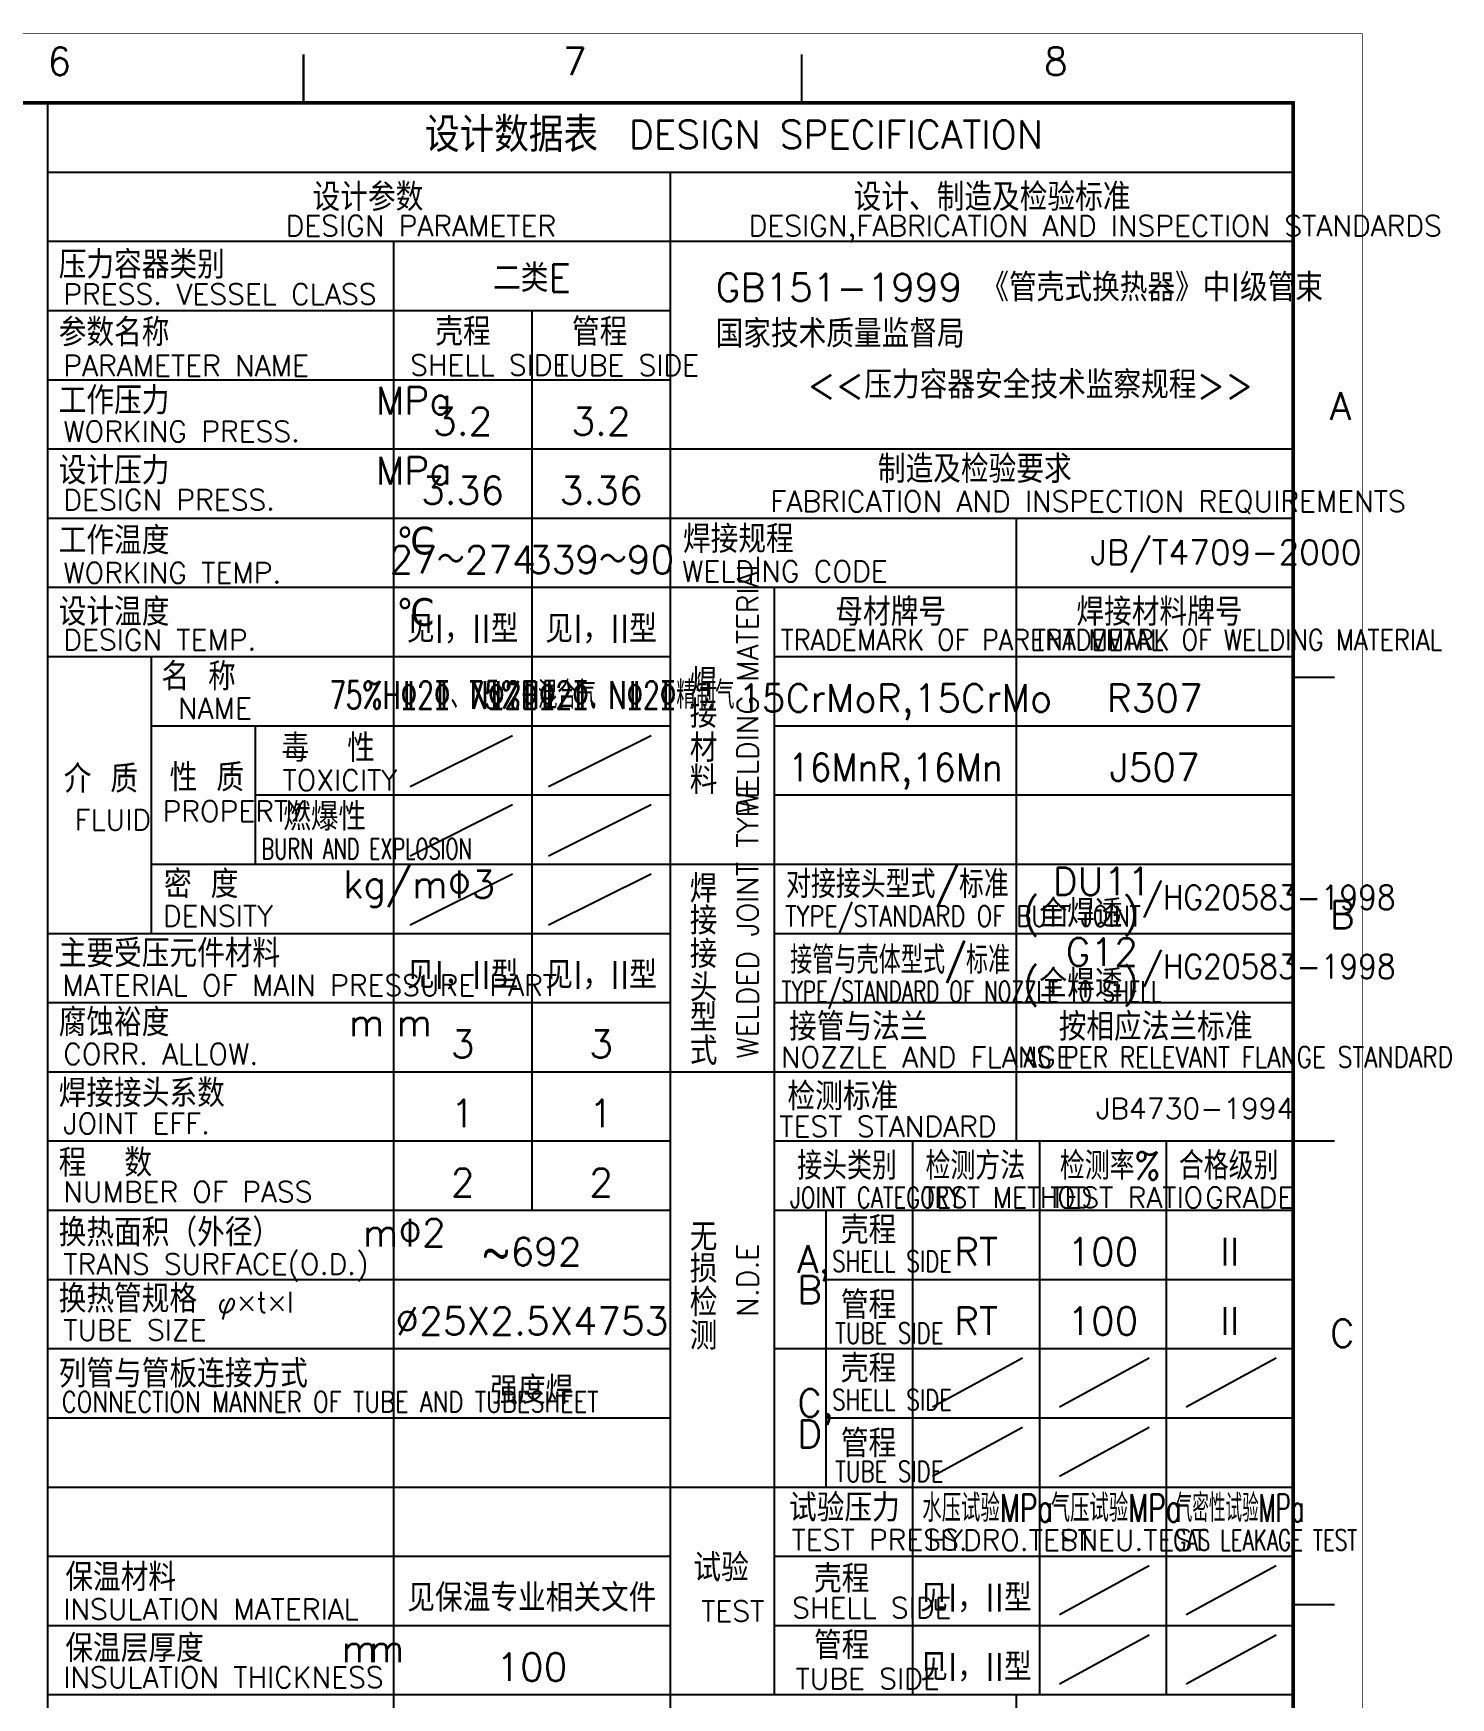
# Model space of a CAD drawing. Extents: x 49444 to 186655, y 41039 to 60167.
# Drawn here: x 69263 to 72335, y 55859 to 59466 of the extents above; entities that cross this region are included whole.
import ezdxf
from ezdxf.enums import TextEntityAlignment as Align

# ---------------------------------------------------------------- set-up
doc = ezdxf.new("R2010")
doc.units = 0
doc.header["$LTSCALE"] = 60
doc.header["$MEASUREMENT"] = 0
doc.layers.get('0').update_dxf_attribs({"linetype": 'CONTINUOUS'})
doc.styles.get("Standard").update_dxf_attribs({"font": 'txt_l', "bigfont": 'hztxt_l'})

msp = doc.modelspace()

# ---------------------------------------------------------------- linework, layer by layer
for p, q in [((69293.41849, 59165.230231), (71993.41849, 59165.230231)), ((70643.41849, 59165.230231), (70643.41849, 55415.230231)), ((69293.41849, 59015.230231), (71993.41849, 59015.230231)), ((70043.41849, 59015.230231), (70043.41849, 55415.230231)), ((69293.41849, 58865.230231), (70643.41849, 58865.230231)), ((70343.41849, 58865.230231), (70343.41849, 56915.230231)), ((69293.41849, 58715.230231), (70643.41849, 58715.230231)), ((69293.41849, 58565.230231), (71993.41849, 58565.230231)), ((69293.41849, 58415.230231), (71993.41849, 58415.230231)), ((71393.41849, 58415.230231), (71393.41849, 57065.230231)), ((69293.41849, 58265.230231), (71993.41849, 58265.230231)), ((70868.41849, 58265.230231), (70868.41849, 55865.230231)), ((69293.41849, 58115.230231), (70643.41849, 58115.230231)), ((69518.41849, 58115.230231), (69518.41849, 57515.230231)), ((70868.41849, 58115.230231), (71993.41849, 58115.230231)), ((69518.41849, 57965.230231), (70643.41849, 57965.230231)), ((69743.41849, 57965.230231), (69743.41849, 57665.230231)), ((70079.790519, 57833.416244), (70301.660855, 57944.351412)), ((70379.790519, 57833.416244), (70601.660855, 57944.351412)), ((70868.41849, 57965.230231), (71993.41849, 57965.230231)), ((69743.41849, 57815.230231), (70643.41849, 57815.230231)), ((70079.790519, 57683.416244), (70301.660855, 57794.351412)), ((70379.790519, 57683.416244), (70601.660855, 57794.351412)), ((70868.41849, 57815.230231), (71993.41849, 57815.230231)), ((69518.41849, 57665.230231), (70643.41849, 57665.230231)), ((70643.41849, 57665.230231), (71993.41849, 57665.230231)), ((70079.790519, 57533.416244), (70301.660855, 57644.351412)), ((70379.790519, 57533.416244), (70601.660855, 57644.351412)), ((69293.41849, 57515.230231), (70643.41849, 57515.230231)), ((70868.41849, 57515.230231), (71993.41849, 57515.230231)), ((69293.41849, 57365.230231), (70643.41849, 57365.230231)), ((70868.41849, 57365.230231), (71993.41849, 57365.230231)), ((69293.41849, 57215.230231), (70643.41849, 57215.230231)), ((70643.41849, 57215.230231), (71993.41849, 57215.230231)), ((69293.41849, 57065.230231), (70643.41849, 57065.230231)), ((70868.41849, 57065.230231), (71993.41849, 57065.230231)), ((71168.41849, 57065.230231), (71168.41849, 55865.230231)), ((71443.353256, 57065.230231), (71443.353256, 55865.230231)), ((71718.395149, 57065.230231), (71718.395149, 55865.230231)), ((69293.41849, 56915.230231), (70643.41849, 56915.230231)), ((70868.41849, 56915.230231), (71993.41849, 56915.230231)), ((70980.91849, 56915.230231), (70980.91849, 56315.230231)), ((69293.41849, 56765.230231), (70643.41849, 56765.230231)), ((70980.91849, 56765.230231), (71993.41849, 56765.230231)), ((69293.41849, 56615.230231), (70643.41849, 56615.230231)), ((70868.41849, 56615.230231), (71993.41849, 56615.230231)), ((71211.75788, 56488.875507), (71406.519264, 56595.134196)), ((71486.692645, 56488.875507), (71681.45403, 56595.134196)), ((71761.734539, 56488.875507), (71956.495923, 56595.134196)), ((69293.41849, 56465.230231), (70643.41849, 56465.230231)), ((69293.41849, 56465.230231), (70643.41849, 56465.230231)), ((70980.91849, 56465.230231), (71993.41849, 56465.230231)), ((71211.75788, 56338.875507), (71406.519264, 56445.134196)), ((71486.692645, 56338.875507), (71681.45403, 56445.134196)), ((69293.41849, 56315.230231), (70643.41849, 56315.230231)), ((70643.41849, 56315.230231), (71993.41849, 56315.230231)), ((69293.41849, 56165.230231), (70643.41849, 56165.230231)), ((70868.41849, 56165.230231), (71993.41849, 56165.230231)), ((71486.692645, 56038.875507), (71681.45403, 56145.134196)), ((71761.734539, 56038.875507), (71956.495923, 56145.134196)), ((69293.41849, 56015.230231), (70643.41849, 56015.230231)), ((70868.41849, 56015.230231), (71993.41849, 56015.230231)), ((71486.692645, 55888.875507), (71681.45403, 55995.134196)), ((71761.734539, 55888.875507), (71956.495923, 55995.134196)), ((69293.41849, 55865.230231), (70643.41849, 55865.230231)), ((70643.41849, 55865.230231), (71993.41849, 55865.230231)), ((71393.41849, 55865.230231), (71393.41849, 55415.230231))]:
    msp.add_line(p, q)
for points in [[(63233.41849, 59465.230231, 1.5, 1.5, 0), (63233.41849, 46850.230231, 1.5, 1.5, 0), (72143.41849, 46850.230231, 1.5, 1.5, 0), (72143.41849, 59465.230231, 1.5, 1.5, 0), (63233.41849, 59465.230231, 1.5, 1.5, 1.9635677679)], [(69848.41849, 59315.230231, 4.5, 4.5, 0), (69848.41849, 59420.230231, 4.5, 4.5, 0)], [(70928.41849, 59315.230231, 4.5, 4.5, 0), (70928.41849, 59420.230231, 4.5, 4.5, 0)], [(63608.41849, 59315.230231, 7.5, 7.5, 0), (63608.41849, 47000.230231, 7.5, 7.5, 0), (71993.41849, 47000.230231, 7.5, 7.5, 0), (71993.41849, 59315.230231, 7.5, 7.5, 0), (63608.41849, 59315.230231, 7.5, 7.5, 0)], [(72083.41849, 58070.230231, 4.5, 4.5, 0), (71993.41849, 58070.230231, 4.5, 4.5, 0)], [(72083.41849, 57065.230231, 4.5, 4.5, 0), (71993.41849, 57065.230231, 4.5, 4.5, 0)], [(72083.41849, 56060.230231, 4.5, 4.5, 0), (71993.41849, 56060.230231, 4.5, 4.5, 0)]]:
    msp.add_lwpolyline(points, format="xyseb")
msp.add_lwpolyline([(69293.418494, 59315.230231), (69293.418494, 53675.230231)])

# ---------------------------------------------------------------- texts
for s, height, p in [('6', 60, (69293.41849, 59375.230231)), ('7', 60, (70410.91849, 59375.230231)), ('8', 60, (71453.41849, 59375.230231)), ('设计数据表', 75, (70111.77494, 59208.693108)), ('DESIGN SPECIFICATION', 60, (70553.704786, 59216.619549)), ('设计参数', 60, (69868.110671, 59080.875437)), ('设计、制造及检验标准', 60, (71040.853469, 59080.875437)), ('DESIGN PARAMETER', 45, (69809.660013, 59025.999104)), ('DESIGN,FABRICATION AND INSPECTION STANDARDS ', 45, (70813.20914, 59025.999104)), ('压力容器类别', 60, (69317.909297, 58934.19836)), ('GB151-1999 《管壳式换热器》中I级管束', 60, (70741.517885, 58885.186883)), ('PRESS. VESSEL CLASS', 45, (69327.843631, 58877.993763)), ('参数名称', 60, (69317.909297, 58787.759739)), ('壳程', 60, (70134.260488, 58789.068597)), ('管程', 60, (70430.467335, 58788.627958)), ('国家技术质量监督局', 60, (70741.517885, 58784.804996)), ('PARAMETER NAME', 45, (69327.843631, 58723.057449)), ('SHELL SIDE', 45, (70079.409824, 58724.366306)), ('TUBE SIDE', 45, (70393.240348, 58723.925668)), ('       <<压力容器安全技术监察规程>>', 60, (70627.356352, 58674.041854)), ('工作压力          MPa', 60, (69317.909297, 58639.94702)), ('A', 60, (72072.828582, 58628.34993)), ('WORKING PRESS.', 45, (69327.843631, 58580.672659)), ('设计压力          MPa', 60, (69317.909297, 58488.259831)), ('制造及检验要求', 60, (71093.371682, 58491.405718)), ('DESIGN PRESS.', 45, (69327.843631, 58432.131344)), ('FABRICATION AND INSPECTION REQUIREMENTS', 45, (70860.359136, 58428.985496)), ('焊接规程', 60, (70670.927568, 58339.718529)), ('工作温度           ℃', 60, (69317.909297, 58336.572668)), ('JB/T4709-2000', 52.5, (71554.264222, 58314.974707)), ('WORKING TEMP.', 45, (69327.843631, 58274.152446)), ('WELDING CODE', 45, (70668.926413, 58277.298307)), ('设计温度           ℃', 60, (69317.909297, 58181.739618)), ('母材牌号', 60, (71001.135978, 58181.739618)), ('焊接材料牌号', 60, (71523.618898, 58181.739618)), ('DESIGN TEMP.', 45, (69327.843631, 58128.756992)), ('名 称', 60, (69540.529996, 58041.67594)), ('焊', 60, (70685.591701, 58029.122711)), ('NAME', 45, (69576.335467, 57980.437254)), ('接', 60, (70685.591701, 57960.761668)), ('毒  性', 60, (69800.910076, 57886.796941)), ('材', 60, (70685.591701, 57886.859449)), ('介 质', 60, (69328.690949, 57819.961429)), ('性 质', 60, (69558.415619, 57822.833441)), ('TOXICITY', 45, (69802.887081, 57824.584127)), ('料', 60, (70685.591701, 57817.400696)), ('PROPERTY', 45, (69543.128468, 57757.431253)), ('燃爆性', 60, (69804.382101, 57738.023039)), ('FLUID', 45, (69352.081962, 57738.665991)), ('密 度     kg/m%%1303', 60, (69546.124003, 57591.67594)), ('焊', 60, (70685.591701, 57582.051043)), ('DU11', 60, (71472.070843, 57597.952445)), ('DENSITY', 45, (69543.531247, 57530.437254)), ('接', 60, (70685.591701, 57512.688472)), ('(全焊透)', 60, (71407.417866, 57528.447226)), ('B', 60, (72072.828582, 57525.84993)), ('主要受压元件材料', 60, (69317.909297, 57441.637401)), ('接', 60, (70685.591701, 57440.164858)), ('G12', 60, (71500.220769, 57445.043957)), ('头', 60, (70685.591701, 57367.641235)), ('(全焊透)', 60, (71407.417866, 57376.863377)), ('MATERIAL OF MAIN PRESSURE PART ', 45, (69325.60863, 57380.148417)), ('腐蚀裕度           m', 60, (69317.909297, 57292.136864)), ('型', 60, (70685.591701, 57302.659221)), (' m', 60, (69905.27411, 57292.136864)), ('接管与法兰', 60, (70900.852567, 57282.707212)), ('按相应法兰标准', 60, (71485.229996, 57282.707212)), ('式', 60, (70685.591701, 57230.135598)), ('CORR. ALLOW.', 45, (69327.843631, 57231.153918)), ('NOZZLE AND FLANGE', 45, (70883.348889, 57224.626046)), ('焊接接头系数 ', 60, (69317.909297, 57138.767901)), ('检测标准', 60, (70897.430786, 57131.725046)), ('JB4730-1994', 45, (71566.177573, 57113.219731)), ('JOINT EFF. ', 45, (69327.843631, 57080.686736)), ('TEST STANDARD', 45, (70879.66959, 57074.240452)), ('程  数', 60, (69317.909297, 56987.785735)), ('NUMBER OF PASS', 45, (69327.843631, 56932.60635)), ('TEST RATIO', 45, (71466.694962, 56920.392995)), ('GRADE', 45, (71802.693011, 56920.392995)), ('换热面积（外径）    m%%1302', 60, (69317.909297, 56836.803581)), ('无', 60, (70685.591701, 56827.292437)), ('壳程', 60, (71013.122019, 56842.095434)), ('TRANS SURFACE(O.D.)', 45, (69327.843631, 56775.820635)), ('损', 60, (70685.591701, 56757.929866)), ('A,', 60, (70918.389314, 56779.756187)), ('换热管规格 ', 60, (69317.909297, 56693.226261)), ('检', 60, (70685.591701, 56685.406252)), ('B', 60, (70918.389314, 56712.674148)), ('管程', 60, (71013.122019, 56679.613142)), ('φ×t×l', 45, (69661.402812, 56693.226261)), ('TUBE SIZE', 45, (69327.843631, 56632.952083)), ('测', 60, (70685.591701, 56612.882629)), ('C', 60, (72072.828582, 56618.34993)), ('壳程', 60, (71013.122019, 56542.095434)), ('列管与管板连接方式', 60, (69317.909297, 56530.743969)), ('C,', 60, (70918.389314, 56467.437131)), ('D', 60, (70918.389314, 56400.355092)), ('管程', 60, (71013.122019, 56379.613142)), ('试验压力', 60, (70900.903079, 56240.197647)), ('TEST PRESS.', 45, (70906.162168, 56178.429427)), ('HYDRO.TEST ', 45, (71200.541321, 56177.796377)), ('PNEU.TEST ', 45, (71487.350508, 56177.796377)), ('试验', 60, (70693.59467, 56110.372461)), ('保温材料', 60, (69332.24382, 56089.564597)), ('壳程', 60, (70954.922949, 56086.233933)), ('INSULATION MATERIAL', 45, (69327.843631, 56027.796377)), ('TEST', 45, (70710.30607, 56023.673345)), ('SHELL SIDE', 45, (70907.452252, 56030.974793)), ('保温层厚度        m', 60, (69332.24382, 55935.600883)), ('管程', 60, (70954.922949, 55942.033827)), (' m', 60, (69889.620601, 55935.600883)), ('INSULATION THICKNESS', 45, (69327.843631, 55880.341744)), ('TUBE SIDE', 45, (70914.896137, 55877.011066))]:
    msp.add_text(s, height=height).set_placement(p)
for s, height, p in [(' 二类E', 59.994, (70323.154893, 58905.269683)), ('3.2', 60, (70193.418494, 58595.230231)), ('3.2', 60, (70493.418494, 58595.230231)), ('3.36', 60, (70193.418494, 58445.230231)), ('3.36', 60, (70493.418494, 58445.230231)), ('27～274', 60, (70193.418494, 58295.230231)), ('339～90', 60, (70493.418494, 58295.230231)), ('见I，II型', 60, (70193.418494, 58145.230231)), ('见I，II型', 60, (70493.418494, 58145.230231)), ('15CrMoR,15CrMo', 60, (71130.91849, 57995.230231)), ('R307', 60, (71693.41849, 57995.230231)), ('J507', 60, (71693.41849, 57845.230231)), ('见I，II型', 60, (70193.418494, 57395.230231)), ('见I，II型', 60, (70493.418494, 57395.230231)), ('3', 60, (70193.418494, 57245.230231)), ('3', 60, (70493.418494, 57245.230231)), ('1', 60, (70193.418494, 57095.230231)), ('1', 60, (70493.418494, 57095.230231)), ('2', 60, (70193.418494, 56945.230231)), ('2', 60, (70493.418494, 56945.230231)), ('~692', 60, (70343.418494, 56795.230231)), ('RT', 60, (71305.885873, 56795.230231)), ('100', 60, (71580.874202, 56795.230231)), ('II', 60, (71855.906819, 56795.230231)), ('%%C25X2.5X4753', 60, (70343.418494, 56645.230231)), ('RT', 60, (71305.885873, 56645.230231)), ('100', 60, (71580.874202, 56645.230231)), ('II', 60, (71855.906819, 56645.230231)), ('强度焊', 60, (70343.418494, 56495.230231)), ('见保温专业相关文件', 60, (70343.418494, 56045.230231)), ('见I，II型', 60, (71305.885873, 56045.230231)), ('100', 60, (70343.418494, 55895.230231)), ('见I，II型', 60, (71305.885873, 55895.230231))]:
    msp.add_text(s, height=height).set_placement(p, align=Align.CENTER)
for s, p in [('WELDING MATERIAL', (70833.747425, 57775.497404)), ('WELDED JOINT TYPE', (70833.747425, 57243.923373)), ('N.D.E', (70833.747425, 56684.415335))]:
    msp.add_text(s, height=45, rotation=90).set_placement(p)
for s, height, width, p in [(' TRADEMARK OF PARENT METAL ', 45, 0.9, (70855.264899, 58128.756992)), (' TRADEMARK OF WELDING MATERIAL', 45, 0.85, (71405.377092, 58128.756992)), ('BURN AND EXPLOSION', 45, 0.675, (69757.479986, 57675.810225)), ('对接接头型式/标准', 60, 0.9, (70894.230181, 57591.637401)), ('/HG20583-1998', 52.5, 0.9, (71666.640843, 57567.106196)), ('TYPE/STANDARD OF BUTT JOINT', 45, 0.8, (70892.20093, 57530.148417)), ('接管与壳体型式/标准', 60, 0.8, (70902.957989, 57427.482559)), ('/HG20583-1998', 52.5, 0.9, (71666.640843, 57417.106196)), ('TYPE/STANDARD OF NOZZLE TO SHELL', 45, 0.7, (70884.675149, 57366.499613)), ('AS PER RELEVANT FLANGE STANDARD', 45, 0.825, (71408.912721, 57224.626046)), ('接头类别', 60, 0.9, (70918.452959, 56981.375942)), ('检测方法', 60, 0.9, (71196.719514, 56981.375942)), ('检测率%', 60, 0.9, (71487.774973, 56981.375942)), ('合格级别', 60, 0.9, (71745.583992, 56981.375942)), ('JOINT CATEGORY', 45, 0.75, (70903.092056, 56920.392995)), ('TEST METHOD', 45, 0.9, (71191.270574, 56920.392995)), ('SHELL SIDE', 45, 0.75, (70994.468802, 56781.821257)), ('TUBE SIDE', 45, 0.75, (71000.934665, 56626.346043)), ('CONNECTION MANNER OF TUBE AND TUBESHEET', 45, 0.8, (69324.643965, 56477.476869)), ('SHELL SIDE', 45, 0.75, (70994.468802, 56481.821257)), ('TUBE SIDE', 45, 0.75, (71000.934665, 56326.346043)), ('水压试验MPa', 60, 0.7, (71189.683728, 56239.564597)), ('气压试验MPa', 60, 0.7, (71467.994185, 56239.564597)), ('气密性试验MPa', 60, 0.6, (71738.794423, 56239.564597)), ('GAS LEAKAGE TEST ', 45, 0.7, (71733.936989, 56177.796377))]:
    msp.add_text(s, height=height, dxfattribs=dict(width=width)).set_placement(p)
at = {"width": 0.7}
for s, p in [('75%H%%1322%%133、N%%1322%%133混合气', (70193.418494, 58001.827137)), ('75%H%%1322%%133、N%%1322%%133精制气', (70493.418494, 58001.827137))]:
    msp.add_text(s, height=60, dxfattribs=at).set_placement(p, align=Align.CENTER)
at = {"width": 1.589744}
msp.add_text('16MnR,16Mn', height=60, dxfattribs=at).set_placement((70898.41849, 57845.230231), (71363.41849, 57845.230231), align=Align.FIT)

doc.saveas('drawing.dxf')
